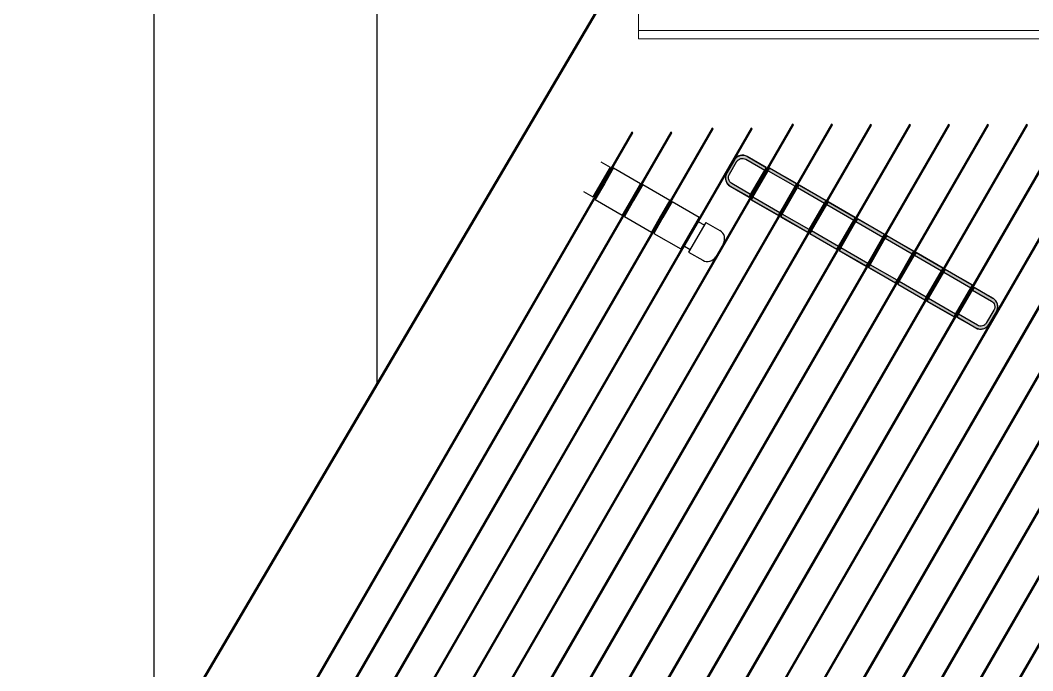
# Model space of a CAD drawing. Header units: millimetres. Extents: x 1147.5 to 1224.1, y 2097.1 to 2139.6.
# Drawn here: x 1151.26 to 1152.009, y 2121.644 to 2122.126 of the extents above; entities that cross this region are included whole.
import ezdxf

# ---------------------------------------------------------------- set-up
doc = ezdxf.new("R2010")
doc.units = ezdxf.units.MM
for name, color, linetype, lineweight in [('1 MUEBLES FIJOS', 1, 'Continuous', 30), ('1 PAREDES', 7, 'Continuous', 50), ('PVC3_BackgroundLines', 1, 'Continuous', 13), ('PVC3_IntersectionBoundary', 1, 'Continuous', 13)]:
    doc.layers.add(name, color=color, linetype=linetype, lineweight=lineweight)
for name, color, linetype in [('Lamelas_BackgroundLines', 150, 'Continuous'), ('Lamelas_IntersectionBoundary', 150, 'Continuous'), ('Lamelas_IntersectionFill', 150, 'Continuous'), ('Separador_BackgroundLines', 5, 'Continuous'), ('Separador_IntersectionBoundary', 5, 'Continuous'), ('Separador_IntersectionFill', 5, 'Continuous'), ('Tapon_BackgroundLines', 1, 'Continuous'), ('Tapon_IntersectionBoundary', 1, 'Continuous'), ('Tapon_IntersectionFill', 1, 'Continuous'), ('tubo de media_BackgroundLines', 3, 'Continuous')]:
    doc.layers.add(name, color=color, linetype=linetype)

msp = doc.modelspace()

# ---------------------------------------------------------------- hatches: boundary and pattern name
at = {"layer": 'Lamelas_IntersectionFill', "linetype": 'Continuous', "extrusion": (0, 0, -1)}
for points in [[(-1151.43395, 2121.46088), (-1151.7717, 2122.04588), (-1151.77257, 2122.04538), (-1151.43482, 2121.46038)], [(-1151.4628, 2121.46085), (-1151.80055, 2122.04585), (-1151.80142, 2122.04535), (-1151.46367, 2121.46035)], [(-1151.49335, 2121.46377), (-1151.8311, 2122.04877), (-1151.83197, 2122.04827), (-1151.49422, 2121.46327)], [(-1151.5222, 2121.46374), (-1151.85995, 2122.04874), (-1151.86082, 2122.04824), (-1151.52307, 2121.46324)], [(-1151.55106, 2121.46371), (-1151.88881, 2122.04871), (-1151.88967, 2122.04821), (-1151.55192, 2121.46321)], [(-1151.57991, 2121.46368), (-1151.91766, 2122.04868), (-1151.91852, 2122.04818), (-1151.58077, 2121.46318)], [(-1151.60876, 2121.46365), (-1151.94651, 2122.04865), (-1151.94737, 2122.04815), (-1151.60962, 2121.46315)], [(-1151.63761, 2121.46362), (-1151.97536, 2122.04862), (-1151.97622, 2122.04812), (-1151.63847, 2121.46312)], [(-1151.66646, 2121.46359), (-1152.00421, 2122.04859), (-1152.00507, 2122.04809), (-1151.66732, 2121.46309)], [(-1151.69531, 2121.46356), (-1152.03306, 2122.04856), (-1152.03392, 2122.04806), (-1151.69617, 2121.46306)], [(-1151.72416, 2121.46353), (-1152.06191, 2122.04853), (-1152.06278, 2122.04803), (-1151.72503, 2121.46303)], [(-1151.75301, 2121.4635), (-1152.09076, 2122.0485), (-1152.09163, 2122.048), (-1151.75388, 2121.463)], [(-1151.78186, 2121.46347), (-1152.11961, 2122.04847), (-1152.12048, 2122.04797), (-1151.78273, 2121.46297)], [(-1151.81071, 2121.46344), (-1152.14846, 2122.04844), (-1152.14933, 2122.04794), (-1151.81158, 2121.46294)], [(-1152.17818, 2122.04791), (-1151.84043, 2121.46291), (-1151.83956, 2121.46341), (-1152.17731, 2122.04841)], [(-1152.20703, 2122.04789), (-1151.86928, 2121.46289), (-1151.86841, 2121.46339), (-1152.20616, 2122.04839)], [(-1152.23588, 2122.04786), (-1151.89813, 2121.46286), (-1151.89726, 2121.46336), (-1152.23501, 2122.04836)], [(-1151.37455, 2121.45799), (-1151.7123, 2122.04299), (-1151.71317, 2122.04249), (-1151.37542, 2121.45749)], [(-1151.4034, 2121.45796), (-1151.74115, 2122.04296), (-1151.74202, 2122.04246), (-1151.40427, 2121.45746)]]:
    msp.add_hatch(color=8, dxfattribs=at).paths.add_polyline_path(points)
at = {"layer": 'Separador_IntersectionFill', "linetype": 'Continuous', "extrusion": (0, 0, -1)}
h = msp.add_hatch(color=8, dxfattribs=at)
h.paths.add_polyline_path([(-1151.83318, 2122.00284), (-1151.8132, 2122.01437), (-1151.81431, 2122.0163), (-1151.83429, 2122.00477)])
h.paths.add_polyline_path([(-1151.80194, 2121.99486), (-1151.82191, 2121.98333), (-1151.8208, 2121.98141), (-1151.80083, 2121.99294)])
h = msp.add_hatch(color=8, dxfattribs=at)
h.paths.add_polyline_path([(-1151.85483, 2121.99034), (-1151.83485, 2122.00187), (-1151.83597, 2122.0038), (-1151.85594, 2121.99227)])
h.paths.add_polyline_path([(-1151.82359, 2121.98236), (-1151.84356, 2121.97083), (-1151.84245, 2121.96891), (-1151.82248, 2121.98044)])
h = msp.add_hatch(color=8, dxfattribs=at)
h.paths.add_polyline_path([(-1151.87648, 2121.97784), (-1151.8565, 2121.98937), (-1151.85762, 2121.9913), (-1151.87759, 2121.97977)])
h.paths.add_polyline_path([(-1151.84524, 2121.96986), (-1151.86521, 2121.95833), (-1151.8641, 2121.95641), (-1151.84413, 2121.96794)])
h = msp.add_hatch(color=8, dxfattribs=at)
h.paths.add_polyline_path([(-1151.89813, 2121.96534), (-1151.87816, 2121.97687), (-1151.87927, 2121.9788), (-1151.89924, 2121.96727)])
h.paths.add_polyline_path([(-1151.86689, 2121.95736), (-1151.88686, 2121.94583), (-1151.88575, 2121.94391), (-1151.86578, 2121.95544)])
h = msp.add_hatch(color=8, dxfattribs=at)
h.paths.add_polyline_path([(-1151.91978, 2121.95284), (-1151.89981, 2121.96437), (-1151.90092, 2121.9663), (-1151.92089, 2121.95477)])
h.paths.add_polyline_path([(-1151.88854, 2121.94486), (-1151.90851, 2121.93333), (-1151.9074, 2121.93141), (-1151.88743, 2121.94294)])
h = msp.add_hatch(color=8, dxfattribs=at)
h.paths.add_polyline_path([(-1151.94143, 2121.94034), (-1151.92146, 2121.95187), (-1151.92257, 2121.9538), (-1151.94254, 2121.94227)])
h.paths.add_polyline_path([(-1151.91019, 2121.93236), (-1151.93016, 2121.92083), (-1151.92905, 2121.91891), (-1151.90908, 2121.93044)])
h = msp.add_hatch(color=8, dxfattribs=at)
h.paths.add_polyline_path([(-1151.96308, 2121.92784), (-1151.94311, 2121.93937), (-1151.94422, 2121.9413), (-1151.96419, 2121.92977)])
h.paths.add_polyline_path([(-1151.93184, 2121.91986), (-1151.95181, 2121.90833), (-1151.9507, 2121.90641), (-1151.93073, 2121.91794)])
at = {"layer": 'Tapon_IntersectionFill', "linetype": 'Continuous', "extrusion": (0, 0, -1)}
h = msp.add_hatch(color=8, dxfattribs=at)
edge = h.paths.add_edge_path()
edge.add_line((-1151.78266, 2122.01286), (-1151.78798, 2122.02207))
edge.add_spline(control_points=[(-1151.78798, 2122.02207), (-1151.78844, 2122.02286), (-1151.78915, 2122.02369), (-1151.79057, 2122.02479), (-1151.79151, 2122.02526), (-1151.79321, 2122.02573), (-1151.79426, 2122.02581), (-1151.796, 2122.02558), (-1151.797, 2122.02525), (-1151.79776, 2122.02481)], knot_values=[-0.015795, -0.015795, -0.015795, -0.015795, -0.013061, -0.013061, -0.01042, -0.01042, -0.007779, -0.007779, -0.00515, -0.00515, -0.00515, -0.00515], degree=3, periodic=0)
edge.add_line((-1151.79776, 2122.02481), (-1151.81174, 2122.01674))
edge.add_line((-1151.81174, 2122.01674), (-1151.81063, 2122.01481))
edge.add_line((-1151.81063, 2122.01481), (-1151.79665, 2122.02288))
edge.add_spline(control_points=[(-1151.79665, 2122.02288), (-1151.79612, 2122.02318), (-1151.79543, 2122.02341), (-1151.79423, 2122.02357), (-1151.7935, 2122.02351), (-1151.79233, 2122.02319), (-1151.79168, 2122.02286), (-1151.7907, 2122.02209), (-1151.7902, 2122.02152), (-1151.78989, 2122.02097)], knot_values=[0.005387, 0.005387, 0.005387, 0.005387, 0.0072, 0.0072, 0.009027, 0.009027, 0.010856, 0.010856, 0.012751, 0.012751, 0.012751, 0.012751], degree=3, periodic=0)
edge.add_line((-1151.78989, 2122.02097), (-1151.78456, 2122.01176))
edge.add_spline(control_points=[(-1151.78456, 2122.01176), (-1151.78425, 2122.01121), (-1151.784, 2122.01049), (-1151.78383, 2122.00926), (-1151.78387, 2122.00853), (-1151.78417, 2122.00735), (-1151.78449, 2122.0067), (-1151.78522, 2122.00573), (-1151.78577, 2122.00525), (-1151.78629, 2122.00495)], knot_values=[-0.012751, -0.012751, -0.012751, -0.012751, -0.010856, -0.010856, -0.009027, -0.009027, -0.0072, -0.0072, -0.005387, -0.005387, -0.005387, -0.005387], degree=3, periodic=0)
edge.add_line((-1151.78629, 2122.00495), (-1151.80027, 2121.99687))
edge.add_line((-1151.80027, 2121.99687), (-1151.79916, 2121.99495))
edge.add_line((-1151.79916, 2121.99495), (-1151.78518, 2122.00302))
edge.add_spline(control_points=[(-1151.78518, 2122.00302), (-1151.78442, 2122.00346), (-1151.78363, 2122.00415), (-1151.78257, 2122.00555), (-1151.7821, 2122.0065), (-1151.78166, 2122.0082), (-1151.7816, 2122.00926), (-1151.78184, 2122.01103), (-1151.7822, 2122.01207), (-1151.78266, 2122.01286)], knot_values=[0.00515, 0.00515, 0.00515, 0.00515, 0.007779, 0.007779, 0.01042, 0.01042, 0.013061, 0.013061, 0.015795, 0.015795, 0.015795, 0.015795], degree=3, periodic=0)
h = msp.add_hatch(color=8, dxfattribs=at)
edge = h.paths.add_edge_path()
edge.add_line((-1151.97474, 2121.90196), (-1151.98006, 2121.91117))
edge.add_spline(control_points=[(-1151.98006, 2121.91117), (-1151.98038, 2121.91172), (-1151.98063, 2121.91244), (-1151.9808, 2121.91366), (-1151.98076, 2121.9144), (-1151.98046, 2121.91558), (-1151.98014, 2121.91623), (-1151.97941, 2121.9172), (-1151.97886, 2121.91768), (-1151.97834, 2121.91798)], knot_values=[0.012751, 0.012751, 0.012751, 0.012751, 0.014645, 0.014645, 0.016475, 0.016475, 0.018301, 0.018301, 0.020115, 0.020115, 0.020115, 0.020115], degree=3, periodic=0)
edge.add_line((-1151.97834, 2121.91798), (-1151.96436, 2121.92605))
edge.add_line((-1151.96436, 2121.92605), (-1151.96547, 2121.92798))
edge.add_line((-1151.96547, 2121.92798), (-1151.97945, 2121.91991))
edge.add_spline(control_points=[(-1151.97945, 2121.91991), (-1151.9802, 2121.91947), (-1151.98099, 2121.91878), (-1151.98205, 2121.9174), (-1151.98251, 2121.91645), (-1151.98297, 2121.91475), (-1151.98303, 2121.91369), (-1151.98279, 2121.9119), (-1151.98243, 2121.91087), (-1151.98197, 2121.91007)], knot_values=[0.036741, 0.036741, 0.036741, 0.036741, 0.039354, 0.039354, 0.041981, 0.041981, 0.044637, 0.044637, 0.047386, 0.047386, 0.047386, 0.047386], degree=3, periodic=0)
edge.add_line((-1151.98197, 2121.91007), (-1151.97665, 2121.90086))
edge.add_spline(control_points=[(-1151.97665, 2121.90086), (-1151.97619, 2121.90006), (-1151.97547, 2121.89923), (-1151.97405, 2121.89813), (-1151.9731, 2121.89765), (-1151.9714, 2121.89719), (-1151.97035, 2121.89712), (-1151.96862, 2121.89735), (-1151.96763, 2121.89768), (-1151.96687, 2121.89812)], knot_values=[0.015795, 0.015795, 0.015795, 0.015795, 0.018544, 0.018544, 0.021201, 0.021201, 0.023827, 0.023827, 0.02644, 0.02644, 0.02644, 0.02644], degree=3, periodic=0)
edge.add_line((-1151.96687, 2121.89812), (-1151.95289, 2121.90619))
edge.add_line((-1151.95289, 2121.90619), (-1151.954, 2121.90812))
edge.add_line((-1151.954, 2121.90812), (-1151.96798, 2121.90005))
edge.add_spline(control_points=[(-1151.96798, 2121.90005), (-1151.96851, 2121.89975), (-1151.96919, 2121.89951), (-1151.9704, 2121.89936), (-1151.97113, 2121.89942), (-1151.9723, 2121.89974), (-1151.97295, 2121.90007), (-1151.97393, 2121.90083), (-1151.97443, 2121.90141), (-1151.97474, 2121.90196)], knot_values=[0.030889, 0.030889, 0.030889, 0.030889, 0.032702, 0.032702, 0.034529, 0.034529, 0.036358, 0.036358, 0.038252, 0.038252, 0.038252, 0.038252], degree=3, periodic=0)

# ---------------------------------------------------------------- linework, layer by layer
at = {"layer": '1 MUEBLES FIJOS'}
for p, q in [((1151.52405, 2121.85654), (1151.52405, 2123.00268)), ((1151.35905, 2122.45799), (1151.35905, 2121.57608))]:
    msp.add_line(p, q, dxfattribs=at)
at = {"layer": '1 PAREDES'}
msp.add_lwpolyline([(1151.81288, 2122.34746), (1151.26016, 2121.40799)], dxfattribs=at)
at = {"layer": 'Lamelas_BackgroundLines', "linetype": 'Continuous', "extrusion": (0, 1, 0)}
for p, q in [((1151.7717, 2122.04588), (1151.43395, 2121.46088)), ((1151.43482, 2121.46038), (1151.77257, 2122.04538)), ((1151.80055, 2122.04585), (1151.4628, 2121.46085)), ((1151.46367, 2121.46035), (1151.80142, 2122.04535)), ((1151.8311, 2122.04877), (1151.49335, 2121.46377)), ((1151.49422, 2121.46327), (1151.83197, 2122.04827)), ((1151.85995, 2122.04874), (1151.5222, 2121.46374)), ((1151.52307, 2121.46324), (1151.86082, 2122.04824)), ((1151.88881, 2122.04871), (1151.55106, 2121.46371)), ((1151.55192, 2121.46321), (1151.88967, 2122.04821)), ((1151.91766, 2122.04868), (1151.57991, 2121.46368)), ((1151.58077, 2121.46318), (1151.91852, 2122.04818)), ((1151.94651, 2122.04865), (1151.60876, 2121.46365)), ((1151.60962, 2121.46315), (1151.94737, 2122.04815)), ((1151.97536, 2122.04862), (1151.63761, 2121.46362)), ((1151.63847, 2121.46312), (1151.97622, 2122.04812)), ((1152.00421, 2122.04859), (1151.66646, 2121.46359)), ((1151.66732, 2121.46309), (1152.00507, 2122.04809)), ((1152.03306, 2122.04856), (1151.69531, 2121.46356)), ((1151.69617, 2121.46306), (1152.03392, 2122.04806)), ((1152.06191, 2122.04853), (1151.72416, 2121.46353)), ((1151.72503, 2121.46303), (1152.06278, 2122.04803)), ((1152.09076, 2122.0485), (1151.75301, 2121.4635)), ((1151.75388, 2121.463), (1152.09163, 2122.048)), ((1151.77257, 2122.04538), (1151.7717, 2122.04588)), ((1152.11961, 2122.04847), (1151.78186, 2121.46347)), ((1151.78273, 2121.46297), (1152.12048, 2122.04797)), ((1151.80142, 2122.04535), (1151.80055, 2122.04585)), ((1152.14846, 2122.04844), (1151.81071, 2121.46344)), ((1151.81158, 2121.46294), (1152.14933, 2122.04794)), ((1151.83197, 2122.04827), (1151.8311, 2122.04877)), ((1152.17731, 2122.04841), (1151.83956, 2121.46341)), ((1151.84043, 2121.46291), (1152.17818, 2122.04791)), ((1151.86082, 2122.04824), (1151.85995, 2122.04874)), ((1152.20616, 2122.04839), (1151.86841, 2121.46339)), ((1151.86928, 2121.46289), (1152.20703, 2122.04789)), ((1151.88967, 2122.04821), (1151.88881, 2122.04871)), ((1152.23501, 2122.04836), (1151.89726, 2121.46336)), ((1151.89813, 2121.46286), (1152.23588, 2122.04786)), ((1151.91852, 2122.04818), (1151.91766, 2122.04868)), ((1151.94737, 2122.04815), (1151.94651, 2122.04865)), ((1151.97622, 2122.04812), (1151.97536, 2122.04862)), ((1152.00507, 2122.04809), (1152.00421, 2122.04859)), ((1151.7123, 2122.04299), (1151.37455, 2121.45799)), ((1151.37542, 2121.45749), (1151.71317, 2122.04249)), ((1151.74115, 2122.04296), (1151.4034, 2121.45796)), ((1151.40427, 2121.45746), (1151.74202, 2122.04246)), ((1151.71317, 2122.04249), (1151.7123, 2122.04299)), ((1151.74202, 2122.04246), (1151.74115, 2122.04296))]:
    msp.add_line(p, q, dxfattribs=at)
at = {"layer": 'Lamelas_IntersectionBoundary', "linetype": 'Continuous', "extrusion": (0, 0, -1)}
for p, q in [((1151.7717, 2122.04588), (1151.43395, 2121.46088)), ((1151.43482, 2121.46038), (1151.77257, 2122.04538)), ((1151.80055, 2122.04585), (1151.4628, 2121.46085)), ((1151.46367, 2121.46035), (1151.80142, 2122.04535)), ((1151.8311, 2122.04877), (1151.49335, 2121.46377)), ((1151.49422, 2121.46327), (1151.83197, 2122.04827)), ((1151.85995, 2122.04874), (1151.5222, 2121.46374)), ((1151.52307, 2121.46324), (1151.86082, 2122.04824)), ((1151.88881, 2122.04871), (1151.55106, 2121.46371)), ((1151.55192, 2121.46321), (1151.88967, 2122.04821)), ((1151.91766, 2122.04868), (1151.57991, 2121.46368)), ((1151.58077, 2121.46318), (1151.91852, 2122.04818)), ((1151.94651, 2122.04865), (1151.60876, 2121.46365)), ((1151.60962, 2121.46315), (1151.94737, 2122.04815)), ((1151.97536, 2122.04862), (1151.63761, 2121.46362)), ((1151.63847, 2121.46312), (1151.97622, 2122.04812)), ((1152.00421, 2122.04859), (1151.66646, 2121.46359)), ((1151.66732, 2121.46309), (1152.00507, 2122.04809)), ((1152.03306, 2122.04856), (1151.69531, 2121.46356)), ((1151.69617, 2121.46306), (1152.03392, 2122.04806)), ((1152.06191, 2122.04853), (1151.72416, 2121.46353)), ((1151.72503, 2121.46303), (1152.06278, 2122.04803)), ((1152.09076, 2122.0485), (1151.75301, 2121.4635)), ((1151.75388, 2121.463), (1152.09163, 2122.048)), ((1151.77257, 2122.04538), (1151.7717, 2122.04588)), ((1152.11961, 2122.04847), (1151.78186, 2121.46347)), ((1151.78273, 2121.46297), (1152.12048, 2122.04797)), ((1151.80142, 2122.04535), (1151.80055, 2122.04585)), ((1152.14846, 2122.04844), (1151.81071, 2121.46344)), ((1151.81158, 2121.46294), (1152.14933, 2122.04794)), ((1151.83197, 2122.04827), (1151.8311, 2122.04877)), ((1152.17731, 2122.04841), (1151.83956, 2121.46341)), ((1151.84043, 2121.46291), (1152.17818, 2122.04791)), ((1151.86082, 2122.04824), (1151.85995, 2122.04874)), ((1152.20616, 2122.04839), (1151.86841, 2121.46339)), ((1151.86928, 2121.46289), (1152.20703, 2122.04789)), ((1151.88967, 2122.04821), (1151.88881, 2122.04871)), ((1152.23501, 2122.04836), (1151.89726, 2121.46336)), ((1151.89813, 2121.46286), (1152.23588, 2122.04786)), ((1151.91852, 2122.04818), (1151.91766, 2122.04868)), ((1151.94737, 2122.04815), (1151.94651, 2122.04865)), ((1151.97622, 2122.04812), (1151.97536, 2122.04862)), ((1152.00507, 2122.04809), (1152.00421, 2122.04859)), ((1151.7123, 2122.04299), (1151.37455, 2121.45799)), ((1151.37542, 2121.45749), (1151.71317, 2122.04249)), ((1151.74115, 2122.04296), (1151.4034, 2121.45796)), ((1151.40427, 2121.45746), (1151.74202, 2122.04246)), ((1151.71317, 2122.04249), (1151.7123, 2122.04299)), ((1151.74202, 2122.04246), (1151.74115, 2122.04296))]:
    msp.add_line(p, q, dxfattribs=at)
at = {"layer": 'PVC3_BackgroundLines', "linetype": 'Continuous', "extrusion": (0, 1, 0)}
for p, q in [((1151.71735, 2122.11803), (1151.71735, 2122.14049)), ((1151.71735, 2122.11803), (1151.71735, 2122.11203)), ((1152.84537, 2122.11803), (1151.71735, 2122.11803)), ((1151.71735, 2122.11199), (1151.71735, 2122.11203)), ((1151.71735, 2122.11203), (1152.84537, 2122.11203)), ((1151.71735, 2122.11199), (1152.75526, 2122.11199))]:
    msp.add_line(p, q, dxfattribs=at)
at = {"layer": 'PVC3_IntersectionBoundary', "linetype": 'Continuous', "extrusion": (0, 0, -1)}
for p, q in [((1152.84537, 2122.11803), (1151.71735, 2122.11803)), ((1151.71735, 2122.11803), (1151.71735, 2122.11203)), ((1151.71735, 2122.11203), (1152.84537, 2122.11203))]:
    msp.add_line(p, q, dxfattribs=at)
at = {"layer": 'Separador_BackgroundLines', "linetype": 'Continuous', "extrusion": (0, 1, 0)}
for p, q in [((1151.69887, 2122.01657), (1151.69207, 2122.00479)), ((1151.69887, 2122.01657), (1151.71884, 2122.00504)), ((1151.81431, 2122.0163), (1151.8132, 2122.01437)), ((1151.81437, 2122.0164), (1151.81431, 2122.0163)), ((1151.83429, 2122.00477), (1151.81431, 2122.0163)), ((1151.81437, 2122.0164), (1151.83434, 2122.00486)), ((1151.80194, 2121.99486), (1151.8132, 2122.01437)), ((1151.8132, 2122.01437), (1151.83318, 2122.00284)), ((1151.69207, 2122.00479), (1151.68527, 2121.99301)), ((1151.71884, 2122.00504), (1151.71204, 2121.99326)), ((1151.72052, 2122.00407), (1151.71372, 2121.99229)), ((1151.72052, 2122.00407), (1151.74049, 2121.99254)), ((1151.82191, 2121.98333), (1151.83318, 2122.00284)), ((1151.82359, 2121.98236), (1151.83485, 2122.00187)), ((1151.83318, 2122.00284), (1151.83429, 2122.00477)), ((1151.83434, 2122.00486), (1151.83429, 2122.00477)), ((1151.83597, 2122.0038), (1151.83485, 2122.00187)), ((1151.83485, 2122.00187), (1151.85483, 2121.99034)), ((1151.83602, 2122.0039), (1151.83597, 2122.0038)), ((1151.85594, 2121.99227), (1151.83597, 2122.0038)), ((1151.83602, 2122.0039), (1151.85599, 2121.99236)), ((1151.68527, 2121.99301), (1151.70524, 2121.98148)), ((1151.71204, 2121.99326), (1151.70524, 2121.98148)), ((1151.80083, 2121.99294), (1151.80077, 2121.99284)), ((1151.80077, 2121.99284), (1151.82074, 2121.98131)), ((1151.80194, 2121.99486), (1151.80083, 2121.99294)), ((1151.80083, 2121.99294), (1151.8208, 2121.98141)), ((1151.82191, 2121.98333), (1151.80194, 2121.99486)), ((1151.71372, 2121.99229), (1151.70692, 2121.98051)), ((1151.74049, 2121.99254), (1151.73369, 2121.98076)), ((1151.74217, 2121.99157), (1151.73537, 2121.97979)), ((1151.74217, 2121.99157), (1151.76214, 2121.98004)), ((1151.84356, 2121.97083), (1151.85483, 2121.99034)), ((1151.84524, 2121.96986), (1151.8565, 2121.98937)), ((1151.85483, 2121.99034), (1151.85594, 2121.99227)), ((1151.85599, 2121.99236), (1151.85594, 2121.99227)), ((1151.85762, 2121.9913), (1151.8565, 2121.98937)), ((1151.8565, 2121.98937), (1151.87648, 2121.97784)), ((1151.85767, 2121.9914), (1151.85762, 2121.9913)), ((1151.87759, 2121.97977), (1151.85762, 2121.9913)), ((1151.85767, 2121.9914), (1151.87764, 2121.97986)), ((1151.70692, 2121.98051), (1151.72689, 2121.96898)), ((1151.73369, 2121.98076), (1151.72689, 2121.96898)), ((1151.73537, 2121.97979), (1151.72857, 2121.96801)), ((1151.76214, 2121.98004), (1151.75534, 2121.96826)), ((1151.8208, 2121.98141), (1151.82074, 2121.98131)), ((1151.8208, 2121.98141), (1151.82191, 2121.98333)), ((1151.82248, 2121.98044), (1151.82242, 2121.98034)), ((1151.82242, 2121.98034), (1151.84239, 2121.96881)), ((1151.82359, 2121.98236), (1151.82248, 2121.98044)), ((1151.82248, 2121.98044), (1151.84245, 2121.96891)), ((1151.84356, 2121.97083), (1151.82359, 2121.98236)), ((1151.86521, 2121.95833), (1151.87648, 2121.97784)), ((1151.87648, 2121.97784), (1151.87759, 2121.97977)), ((1151.87764, 2121.97986), (1151.87759, 2121.97977)), ((1151.87927, 2121.9788), (1151.87816, 2121.97687)), ((1151.87932, 2121.9789), (1151.87927, 2121.9788)), ((1151.89924, 2121.96727), (1151.87927, 2121.9788)), ((1151.87932, 2121.9789), (1151.8993, 2121.96736)), ((1151.84245, 2121.96891), (1151.84356, 2121.97083)), ((1151.86689, 2121.95736), (1151.87816, 2121.97687)), ((1151.87816, 2121.97687), (1151.89813, 2121.96534)), ((1151.72857, 2121.96801), (1151.74854, 2121.95648)), ((1151.75534, 2121.96826), (1151.74854, 2121.95648)), ((1151.84245, 2121.96891), (1151.84239, 2121.96881)), ((1151.84413, 2121.96794), (1151.84407, 2121.96784)), ((1151.84407, 2121.96784), (1151.86404, 2121.95631)), ((1151.84524, 2121.96986), (1151.84413, 2121.96794)), ((1151.84413, 2121.96794), (1151.8641, 2121.95641)), ((1151.86521, 2121.95833), (1151.84524, 2121.96986)), ((1151.88686, 2121.94583), (1151.89813, 2121.96534)), ((1151.88854, 2121.94486), (1151.89981, 2121.96437)), ((1151.89813, 2121.96534), (1151.89924, 2121.96727)), ((1151.8993, 2121.96736), (1151.89924, 2121.96727)), ((1151.90092, 2121.9663), (1151.89981, 2121.96437)), ((1151.89981, 2121.96437), (1151.91978, 2121.95284)), ((1151.90097, 2121.9664), (1151.90092, 2121.9663)), ((1151.92089, 2121.95477), (1151.90092, 2121.9663)), ((1151.90097, 2121.9664), (1151.92095, 2121.95486)), ((1151.8641, 2121.95641), (1151.86404, 2121.95631)), ((1151.8641, 2121.95641), (1151.86521, 2121.95833)), ((1151.86578, 2121.95544), (1151.86572, 2121.95534)), ((1151.86572, 2121.95534), (1151.8857, 2121.94381)), ((1151.86689, 2121.95736), (1151.86578, 2121.95544)), ((1151.86578, 2121.95544), (1151.88575, 2121.94391)), ((1151.88686, 2121.94583), (1151.86689, 2121.95736)), ((1151.90851, 2121.93333), (1151.91978, 2121.95284)), ((1151.91019, 2121.93236), (1151.92146, 2121.95187)), ((1151.91978, 2121.95284), (1151.92089, 2121.95477)), ((1151.92095, 2121.95486), (1151.92089, 2121.95477)), ((1151.92257, 2121.9538), (1151.92146, 2121.95187)), ((1151.92146, 2121.95187), (1151.94143, 2121.94034)), ((1151.92262, 2121.9539), (1151.92257, 2121.9538)), ((1151.94254, 2121.94227), (1151.92257, 2121.9538)), ((1151.92262, 2121.9539), (1151.9426, 2121.94236)), ((1151.88575, 2121.94391), (1151.8857, 2121.94381)), ((1151.88575, 2121.94391), (1151.88686, 2121.94583)), ((1151.88743, 2121.94294), (1151.88737, 2121.94284)), ((1151.88737, 2121.94284), (1151.90735, 2121.93131)), ((1151.88854, 2121.94486), (1151.88743, 2121.94294)), ((1151.88743, 2121.94294), (1151.9074, 2121.93141)), ((1151.90851, 2121.93333), (1151.88854, 2121.94486)), ((1151.93016, 2121.92083), (1151.94143, 2121.94034)), ((1151.94143, 2121.94034), (1151.94254, 2121.94227)), ((1151.9426, 2121.94236), (1151.94254, 2121.94227)), ((1151.94422, 2121.9413), (1151.94311, 2121.93937)), ((1151.94427, 2121.9414), (1151.94422, 2121.9413)), ((1151.96419, 2121.92977), (1151.94422, 2121.9413)), ((1151.94427, 2121.9414), (1151.96425, 2121.92986)), ((1151.9074, 2121.93141), (1151.90851, 2121.93333)), ((1151.93184, 2121.91986), (1151.94311, 2121.93937)), ((1151.94311, 2121.93937), (1151.96308, 2121.92784)), ((1151.9074, 2121.93141), (1151.90735, 2121.93131)), ((1151.90908, 2121.93044), (1151.90902, 2121.93034)), ((1151.90902, 2121.93034), (1151.929, 2121.91881)), ((1151.91019, 2121.93236), (1151.90908, 2121.93044)), ((1151.90908, 2121.93044), (1151.92905, 2121.91891)), ((1151.93016, 2121.92083), (1151.91019, 2121.93236)), ((1151.95181, 2121.90833), (1151.96308, 2121.92784)), ((1151.96308, 2121.92784), (1151.96419, 2121.92977)), ((1151.96425, 2121.92986), (1151.96419, 2121.92977)), ((1151.92905, 2121.91891), (1151.929, 2121.91881)), ((1151.92905, 2121.91891), (1151.93016, 2121.92083)), ((1151.93073, 2121.91794), (1151.93067, 2121.91784)), ((1151.93067, 2121.91784), (1151.95065, 2121.90631)), ((1151.93184, 2121.91986), (1151.93073, 2121.91794)), ((1151.93073, 2121.91794), (1151.9507, 2121.90641)), ((1151.95181, 2121.90833), (1151.93184, 2121.91986)), ((1151.9507, 2121.90641), (1151.95065, 2121.90631)), ((1151.9507, 2121.90641), (1151.95181, 2121.90833))]:
    msp.add_line(p, q, dxfattribs=at)
at = {"layer": 'Separador_IntersectionBoundary', "linetype": 'Continuous', "extrusion": (0, 0, -1)}
for p, q in [((1151.81431, 2122.0163), (1151.8132, 2122.01437)), ((1151.83429, 2122.00477), (1151.81431, 2122.0163)), ((1151.8132, 2122.01437), (1151.83318, 2122.00284)), ((1151.83318, 2122.00284), (1151.83429, 2122.00477)), ((1151.83597, 2122.0038), (1151.83485, 2122.00187)), ((1151.83485, 2122.00187), (1151.85483, 2121.99034)), ((1151.85594, 2121.99227), (1151.83597, 2122.0038)), ((1151.80194, 2121.99486), (1151.80083, 2121.99294)), ((1151.80083, 2121.99294), (1151.8208, 2121.98141)), ((1151.82191, 2121.98333), (1151.80194, 2121.99486)), ((1151.85483, 2121.99034), (1151.85594, 2121.99227)), ((1151.85762, 2121.9913), (1151.8565, 2121.98937)), ((1151.8565, 2121.98937), (1151.87648, 2121.97784)), ((1151.87759, 2121.97977), (1151.85762, 2121.9913)), ((1151.8208, 2121.98141), (1151.82191, 2121.98333)), ((1151.82359, 2121.98236), (1151.82248, 2121.98044)), ((1151.82248, 2121.98044), (1151.84245, 2121.96891)), ((1151.84356, 2121.97083), (1151.82359, 2121.98236)), ((1151.87648, 2121.97784), (1151.87759, 2121.97977)), ((1151.87927, 2121.9788), (1151.87816, 2121.97687)), ((1151.89924, 2121.96727), (1151.87927, 2121.9788)), ((1151.84245, 2121.96891), (1151.84356, 2121.97083)), ((1151.87816, 2121.97687), (1151.89813, 2121.96534)), ((1151.84524, 2121.96986), (1151.84413, 2121.96794)), ((1151.84413, 2121.96794), (1151.8641, 2121.95641)), ((1151.86521, 2121.95833), (1151.84524, 2121.96986)), ((1151.89813, 2121.96534), (1151.89924, 2121.96727)), ((1151.90092, 2121.9663), (1151.89981, 2121.96437)), ((1151.89981, 2121.96437), (1151.91978, 2121.95284)), ((1151.92089, 2121.95477), (1151.90092, 2121.9663)), ((1151.8641, 2121.95641), (1151.86521, 2121.95833)), ((1151.86689, 2121.95736), (1151.86578, 2121.95544)), ((1151.86578, 2121.95544), (1151.88575, 2121.94391)), ((1151.88686, 2121.94583), (1151.86689, 2121.95736)), ((1151.91978, 2121.95284), (1151.92089, 2121.95477)), ((1151.92257, 2121.9538), (1151.92146, 2121.95187)), ((1151.92146, 2121.95187), (1151.94143, 2121.94034)), ((1151.94254, 2121.94227), (1151.92257, 2121.9538)), ((1151.88575, 2121.94391), (1151.88686, 2121.94583)), ((1151.88854, 2121.94486), (1151.88743, 2121.94294)), ((1151.88743, 2121.94294), (1151.9074, 2121.93141)), ((1151.90851, 2121.93333), (1151.88854, 2121.94486)), ((1151.94143, 2121.94034), (1151.94254, 2121.94227)), ((1151.94422, 2121.9413), (1151.94311, 2121.93937)), ((1151.96419, 2121.92977), (1151.94422, 2121.9413)), ((1151.9074, 2121.93141), (1151.90851, 2121.93333)), ((1151.94311, 2121.93937), (1151.96308, 2121.92784)), ((1151.91019, 2121.93236), (1151.90908, 2121.93044)), ((1151.90908, 2121.93044), (1151.92905, 2121.91891)), ((1151.93016, 2121.92083), (1151.91019, 2121.93236)), ((1151.96308, 2121.92784), (1151.96419, 2121.92977)), ((1151.92905, 2121.91891), (1151.93016, 2121.92083)), ((1151.93184, 2121.91986), (1151.93073, 2121.91794)), ((1151.93073, 2121.91794), (1151.9507, 2121.90641)), ((1151.95181, 2121.90833), (1151.93184, 2121.91986)), ((1151.9507, 2121.90641), (1151.95181, 2121.90833))]:
    msp.add_line(p, q, dxfattribs=at)
at = {"layer": 'Tapon_BackgroundLines', "linetype": 'Continuous', "extrusion": (0, 1, 0)}
for p, q in [((1151.79665, 2122.02288), (1151.81063, 2122.01481)), ((1151.81174, 2122.01674), (1151.79776, 2122.02481)), ((1151.79782, 2122.02491), (1151.8118, 2122.01684)), ((1151.6963, 2122.01701), (1151.6836, 2121.99502)), ((1151.68948, 2122.02095), (1151.6963, 2122.01701)), ((1151.78798, 2122.02207), (1151.78266, 2122.01286)), ((1151.78456, 2122.01176), (1151.78989, 2122.02097)), ((1151.81063, 2122.01481), (1151.81174, 2122.01674)), ((1151.8118, 2122.01684), (1151.81174, 2122.01674)), ((1151.80027, 2121.99687), (1151.81063, 2122.01481)), ((1151.78512, 2122.00292), (1151.7991, 2121.99484)), ((1151.78518, 2122.00302), (1151.79916, 2121.99495)), ((1151.80027, 2121.99687), (1151.78629, 2122.00495)), ((1151.67678, 2121.99896), (1151.6836, 2121.99502)), ((1151.79916, 2121.99495), (1151.7991, 2121.99484)), ((1151.79916, 2121.99495), (1151.80027, 2121.99687)), ((1151.76709, 2121.97615), (1151.75439, 2121.95415)), ((1151.76709, 2121.97615), (1151.77751, 2121.97013)), ((1151.75439, 2121.95415), (1151.76481, 2121.94813)), ((1151.954, 2121.90812), (1151.96436, 2121.92605)), ((1151.96547, 2121.92798), (1151.96436, 2121.92605)), ((1151.96436, 2121.92605), (1151.97834, 2121.91798)), ((1151.96553, 2121.92809), (1151.96547, 2121.92798)), ((1151.97945, 2121.91991), (1151.96547, 2121.92798)), ((1151.96553, 2121.92809), (1151.97951, 2121.92001)), ((1151.98006, 2121.91117), (1151.97474, 2121.90196)), ((1151.95289, 2121.90619), (1151.95283, 2121.90609)), ((1151.95283, 2121.90609), (1151.96681, 2121.89802)), ((1151.954, 2121.90812), (1151.95289, 2121.90619)), ((1151.95289, 2121.90619), (1151.96687, 2121.89812)), ((1151.96798, 2121.90005), (1151.954, 2121.90812)), ((1151.97665, 2121.90086), (1151.98197, 2121.91007))]:
    msp.add_line(p, q, dxfattribs=at)
at = {"layer": 'Tapon_BackgroundLines', "linetype": 'Continuous'}
for centre, start, end in [((1151.79427, 2122.01876), 60, 150), ((1151.78867, 2122.00906), 150, 240), ((1151.77396, 2121.96398), 330, 60), ((1151.76836, 2121.95428), 240, 330), ((1151.97596, 2121.91386), 330, 60), ((1151.97036, 2121.90416), 240, 330)]:
    msp.add_arc(centre, 0.0071, start, end, dxfattribs=at)
for points, knots in [([(1151.79776, 2122.02481), (1151.797, 2122.02524), (1151.79601, 2122.02558), (1151.79428, 2122.02581), (1151.79323, 2122.02573), (1151.79153, 2122.02527), (1151.79058, 2122.0248), (1151.78916, 2122.0237), (1151.78844, 2122.02287), (1151.78798, 2122.02207)], [-0.0157953, -0.0157953, -0.0157953, -0.0157953, -0.01318165, -0.01318165, -0.0105555, -0.0105555, -0.00789917, -0.00789917, -0.00515022, -0.00515022, -0.00515022, -0.00515022]), ([(1151.78989, 2122.02097), (1151.7902, 2122.02152), (1151.7907, 2122.02209), (1151.79168, 2122.02286), (1151.79233, 2122.02319), (1151.7935, 2122.02351), (1151.79423, 2122.02357), (1151.79543, 2122.02341), (1151.79612, 2122.02318), (1151.79665, 2122.02288)], [0.005386938, 0.005386938, 0.005386938, 0.005386938, 0.007281401, 0.007281401, 0.009110795, 0.009110795, 0.010937341, 0.010937341, 0.012750815, 0.012750815, 0.012750815, 0.012750815]), ([(1151.78266, 2122.01286), (1151.7822, 2122.01206), (1151.78184, 2122.01102), (1151.7816, 2122.00924), (1151.78166, 2122.00818), (1151.78211, 2122.00648), (1151.78258, 2122.00553), (1151.78364, 2122.00415), (1151.78442, 2122.00346), (1151.78518, 2122.00302)], [0.00515022, 0.00515022, 0.00515022, 0.00515022, 0.00789917, 0.00789917, 0.0105555, 0.0105555, 0.01318165, 0.01318165, 0.0157953, 0.0157953, 0.0157953, 0.0157953]), ([(1151.78629, 2122.00495), (1151.78577, 2122.00525), (1151.78522, 2122.00573), (1151.78449, 2122.0067), (1151.78417, 2122.00735), (1151.78387, 2122.00853), (1151.78383, 2122.00926), (1151.784, 2122.01049), (1151.78425, 2122.01121), (1151.78456, 2122.01176)], [-0.012750815, -0.012750815, -0.012750815, -0.012750815, -0.010937341, -0.010937341, -0.009110795, -0.009110795, -0.007281401, -0.007281401, -0.005386938, -0.005386938, -0.005386938, -0.005386938]), ([(1151.97834, 2121.91798), (1151.97886, 2121.91768), (1151.97941, 2121.9172), (1151.98014, 2121.91623), (1151.98046, 2121.91558), (1151.98076, 2121.9144), (1151.9808, 2121.91366), (1151.98063, 2121.91244), (1151.98038, 2121.91172), (1151.98006, 2121.91117)], [0.012750815, 0.012750815, 0.012750815, 0.012750815, 0.014564289, 0.014564289, 0.016390835, 0.016390835, 0.018220229, 0.018220229, 0.020114693, 0.020114693, 0.020114693, 0.020114693]), ([(1151.98197, 2121.91007), (1151.98243, 2121.91087), (1151.98279, 2121.9119), (1151.98303, 2121.91369), (1151.98297, 2121.91475), (1151.98251, 2121.91645), (1151.98205, 2121.9174), (1151.98099, 2121.91878), (1151.9802, 2121.91947), (1151.97945, 2121.91991)], [0.03674082, 0.03674082, 0.03674082, 0.03674082, 0.03948977, 0.03948977, 0.04214611, 0.04214611, 0.04477225, 0.04477225, 0.04738591, 0.04738591, 0.04738591, 0.04738591]), ([(1151.96687, 2121.89812), (1151.96763, 2121.89768), (1151.96862, 2121.89735), (1151.97035, 2121.89712), (1151.9714, 2121.89719), (1151.9731, 2121.89765), (1151.97405, 2121.89813), (1151.97547, 2121.89923), (1151.97619, 2121.90006), (1151.97665, 2121.90086)], [0.0157953, 0.0157953, 0.0157953, 0.0157953, 0.01840896, 0.01840896, 0.0210351, 0.0210351, 0.02369144, 0.02369144, 0.02644039, 0.02644039, 0.02644039, 0.02644039]), ([(1151.97474, 2121.90196), (1151.97443, 2121.90141), (1151.97393, 2121.90083), (1151.97295, 2121.90007), (1151.9723, 2121.89974), (1151.97113, 2121.89942), (1151.9704, 2121.89936), (1151.96919, 2121.89951), (1151.96851, 2121.89975), (1151.96798, 2121.90005)], [0.030888568, 0.030888568, 0.030888568, 0.030888568, 0.032783031, 0.032783031, 0.034612425, 0.034612425, 0.036438972, 0.036438972, 0.038252445, 0.038252445, 0.038252445, 0.038252445])]:
    msp.add_open_spline(points, degree=3, knots=knots, dxfattribs=at)
at = {"layer": 'Tapon_IntersectionBoundary', "linetype": 'Continuous', "extrusion": (0, 0, -1)}
for p, q in [((1151.79665, 2122.02288), (1151.81063, 2122.01481)), ((1151.81174, 2122.01674), (1151.79776, 2122.02481)), ((1151.78798, 2122.02207), (1151.78266, 2122.01286)), ((1151.78456, 2122.01176), (1151.78989, 2122.02097)), ((1151.81063, 2122.01481), (1151.81174, 2122.01674)), ((1151.78518, 2122.00302), (1151.79916, 2121.99495)), ((1151.80027, 2121.99687), (1151.78629, 2122.00495)), ((1151.79916, 2121.99495), (1151.80027, 2121.99687)), ((1151.96547, 2121.92798), (1151.96436, 2121.92605)), ((1151.96436, 2121.92605), (1151.97834, 2121.91798)), ((1151.97945, 2121.91991), (1151.96547, 2121.92798)), ((1151.98006, 2121.91117), (1151.97474, 2121.90196)), ((1151.954, 2121.90812), (1151.95289, 2121.90619)), ((1151.95289, 2121.90619), (1151.96687, 2121.89812)), ((1151.96798, 2121.90005), (1151.954, 2121.90812)), ((1151.97665, 2121.90086), (1151.98197, 2121.91007))]:
    msp.add_line(p, q, dxfattribs=at)
at = {"layer": 'Tapon_IntersectionBoundary', "linetype": 'Continuous'}
for points, knots in [([(1151.79776, 2122.02481), (1151.797, 2122.02525), (1151.796, 2122.02558), (1151.79426, 2122.02581), (1151.79321, 2122.02573), (1151.79151, 2122.02526), (1151.79057, 2122.02479), (1151.78915, 2122.02369), (1151.78844, 2122.02286), (1151.78798, 2122.02207)], [-0.0157953, -0.0157953, -0.0157953, -0.0157953, -0.013167, -0.013167, -0.01052599, -0.01052599, -0.00788413, -0.00788413, -0.00515022, -0.00515022, -0.00515022, -0.00515022]), ([(1151.78989, 2122.02097), (1151.7902, 2122.02152), (1151.7907, 2122.02209), (1151.79168, 2122.02286), (1151.79233, 2122.02319), (1151.7935, 2122.02351), (1151.79423, 2122.02357), (1151.79543, 2122.02341), (1151.79612, 2122.02318), (1151.79665, 2122.02288)], [0.005386938, 0.005386938, 0.005386938, 0.005386938, 0.007281401, 0.007281401, 0.009110795, 0.009110795, 0.010937341, 0.010937341, 0.012750815, 0.012750815, 0.012750815, 0.012750815]), ([(1151.78266, 2122.01286), (1151.7822, 2122.01207), (1151.78184, 2122.01103), (1151.7816, 2122.00926), (1151.78166, 2122.0082), (1151.7821, 2122.0065), (1151.78257, 2122.00555), (1151.78363, 2122.00415), (1151.78442, 2122.00346), (1151.78518, 2122.00302)], [0.00515022, 0.00515022, 0.00515022, 0.00515022, 0.00788413, 0.00788413, 0.01052599, 0.01052599, 0.013167, 0.013167, 0.0157953, 0.0157953, 0.0157953, 0.0157953]), ([(1151.78629, 2122.00495), (1151.78577, 2122.00525), (1151.78522, 2122.00573), (1151.78449, 2122.0067), (1151.78417, 2122.00735), (1151.78387, 2122.00853), (1151.78383, 2122.00926), (1151.784, 2122.01049), (1151.78425, 2122.01121), (1151.78456, 2122.01176)], [-0.012750815, -0.012750815, -0.012750815, -0.012750815, -0.010937341, -0.010937341, -0.009110795, -0.009110795, -0.007281401, -0.007281401, -0.005386938, -0.005386938, -0.005386938, -0.005386938]), ([(1151.97834, 2121.91798), (1151.97886, 2121.91768), (1151.97941, 2121.9172), (1151.98014, 2121.91623), (1151.98046, 2121.91558), (1151.98076, 2121.9144), (1151.9808, 2121.91366), (1151.98063, 2121.91244), (1151.98038, 2121.91172), (1151.98006, 2121.91117)], [0.012750815, 0.012750815, 0.012750815, 0.012750815, 0.014564289, 0.014564289, 0.016390835, 0.016390835, 0.018220229, 0.018220229, 0.020114693, 0.020114693, 0.020114693, 0.020114693]), ([(1151.98197, 2121.91007), (1151.98243, 2121.91087), (1151.98279, 2121.9119), (1151.98303, 2121.91369), (1151.98297, 2121.91475), (1151.98251, 2121.91645), (1151.98205, 2121.9174), (1151.98099, 2121.91878), (1151.9802, 2121.91947), (1151.97945, 2121.91991)], [0.03674082, 0.03674082, 0.03674082, 0.03674082, 0.03948977, 0.03948977, 0.04214611, 0.04214611, 0.04477225, 0.04477225, 0.04738591, 0.04738591, 0.04738591, 0.04738591]), ([(1151.96687, 2121.89812), (1151.96763, 2121.89768), (1151.96862, 2121.89735), (1151.97035, 2121.89712), (1151.9714, 2121.89719), (1151.9731, 2121.89765), (1151.97405, 2121.89813), (1151.97547, 2121.89923), (1151.97619, 2121.90006), (1151.97665, 2121.90086)], [0.0157953, 0.0157953, 0.0157953, 0.0157953, 0.01840896, 0.01840896, 0.0210351, 0.0210351, 0.02369144, 0.02369144, 0.02644039, 0.02644039, 0.02644039, 0.02644039]), ([(1151.97474, 2121.90196), (1151.97443, 2121.90141), (1151.97393, 2121.90083), (1151.97295, 2121.90007), (1151.9723, 2121.89974), (1151.97113, 2121.89942), (1151.9704, 2121.89936), (1151.96919, 2121.89951), (1151.96851, 2121.89975), (1151.96798, 2121.90005)], [0.030888568, 0.030888568, 0.030888568, 0.030888568, 0.032783031, 0.032783031, 0.034612425, 0.034612425, 0.036438972, 0.036438972, 0.038252445, 0.038252445, 0.038252445, 0.038252445])]:
    msp.add_open_spline(points, degree=3, knots=knots, dxfattribs=at)
at = {"layer": 'tubo de media_BackgroundLines', "linetype": 'Continuous', "extrusion": (0, 1, 0)}
for p, q in [((1151.6952, 2122.01511), (1151.69595, 2122.01467)), ((1151.69682, 2122.01417), (1151.69732, 2122.01388)), ((1151.71729, 2122.00235), (1151.7176, 2122.00217)), ((1151.71847, 2122.00167), (1151.71897, 2122.00138)), ((1151.6847, 2121.99692), (1151.68545, 2121.99649)), ((1151.68632, 2121.99599), (1151.68682, 2121.9957)), ((1151.73894, 2121.98985), (1151.73925, 2121.98967)), ((1151.74012, 2121.98917), (1151.74062, 2121.98888)), ((1151.70679, 2121.98417), (1151.7071, 2121.98399)), ((1151.70797, 2121.98349), (1151.70847, 2121.9832)), ((1151.72844, 2121.97167), (1151.72875, 2121.97149)), ((1151.72962, 2121.97099), (1151.73012, 2121.9707)), ((1151.76059, 2121.97735), (1151.7609, 2121.97717)), ((1151.76177, 2121.97667), (1151.76599, 2121.97424)), ((1151.75009, 2121.95917), (1151.7504, 2121.95899)), ((1151.75127, 2121.95849), (1151.75549, 2121.95605))]:
    msp.add_line(p, q, dxfattribs=at)

doc.saveas('drawing.dxf')
